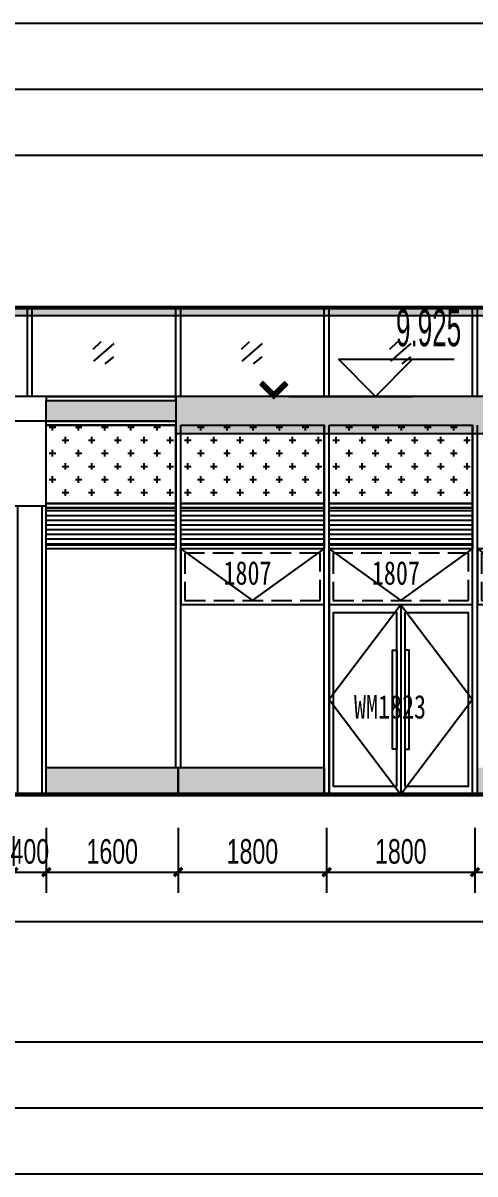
# Model space of a CAD drawing. Extents: x -483182 to 812890, y -390528 to -214858.
# Drawn here: x -274471 to -268988, y -338442 to -324492 of the extents above; entities that cross this region are included whole.
import ezdxf

# ---------------------------------------------------------------- set-up
doc = ezdxf.new("R2010")
doc.units = 0
doc.header["$LTSCALE"] = 1000
doc.header["$MEASUREMENT"] = 0
doc.linetypes.add('DASH', pattern=[0.35, 0.25, -0.1])
doc.linetypes.add('DOT2', pattern=[0.125, 0, -0.125])
for name, color, linetype in [('01-标注_尺寸', 124, 'Continuous'), ('01-标注_标高', 200, 'Continuous'), ('01-标注_符号', 200, 'Continuous'), ('02-TEXT_标注', 130, 'Continuous'), ('05-填充_156', 156, 'Continuous'), ('05-填充_168', 168, 'Continuous'), ('05-填充_18', 18, 'Continuous'), ('A-0-图名图例', 2, 'Continuous'), ('A-C_窗', 140, 'Continuous'), ('A-C_门', 150, 'Continuous'), ('A-E_栏杆', 232, 'Continuous'), ('D-铝板', 181, 'Continuous'), ('E-立面轮廓', 241, 'Continuous')]:
    doc.layers.add(name, color=color, linetype=linetype)
doc.layers.add('04-不打印_辅助线', color=165, linetype='Continuous', plot=False)
doc.styles.add('_TCH_AXIS', font='STXIHEI_0.TTF', dxfattribs={"width": 0.75})
doc.styles.add('_TCH_DIM', font='ros.shx', dxfattribs={"width": 0.75, "bigfont": 'jd.shx'})
doc.styles.add('_TCH_DIM_T3', font='ros.shx', dxfattribs={"width": 0.705882, "bigfont": 'jd.shx'})
doc.styles.get("Standard").update_dxf_attribs({"font": 'STXIHEI_0.TTF', "width": 0.75})
doc.dimstyles.new('_TCH_ARCH&&100', dxfattribs={"dimtxt": 297.5, "dimasz": 100, "dimexe": 250, "dimexo": 300, "dimgap": 100, "dimtad": 1, "dimdec": 0, "dimzin": 0, "dimdsep": 46, "dimtxsty": '_TCH_DIM_T3', "dimblk": 'ARCHTICK', "dimcen": 0.09, "dimclrt": 7, "dimazin": 2, "dimtfac": 1, "dimtdec": 0, "dimtix": 1, "dimtmove": 2, "dimatfit": 3, "dimfxl": 0, "dimtolj": 1, "dimtzin": 0, "dimarcsym": 0})

# ---------------------------------------------------------------- blocks, each defined once
blk = doc.blocks.new('jmhrsdhj')
for p, q in [((-200, 3500), (-200, 0)), ((-150, 3500), (-150, 0)), ((150, 0), (150, 3500)), ((200, 0), (200, 3500))]:
    blk.add_line(p, q)
blk.add_lwpolyline([(-200, 3500), (200, 3500), (200, 4525), (-200, 4525)], close=True)
blk = doc.blocks.new('A$C2E0A5E3B')
blk.add_lwpolyline([(-5, 0), (1735, 0), (1735, 675), (-5, 675)], close=True)
for points in [[(-5, 675), (865, 50)], [(865, 50), (1735, 675)]]:
    blk.add_lwpolyline(points)
at = {"linetype": 'DASH'}
blk.add_lwpolyline([(45, 50), (1685, 50), (1685, 625), (45, 625)], close=True, dxfattribs=at)
at = {"layer": '04-不打印_辅助线', "width": 0.75}
blk.add_text('1807', height=285.4, dxfattribs=at).set_placement((514, 242))
blk = doc.blocks.new('*U156')
at = {"layer": 'A-C_窗'}
blk.add_blockref('A$C2E0A5E3B', (-865, -337.5), dxfattribs=at)
blk = doc.blocks.new('*U157')
at = {"layer": 'A-C_窗', "color": 0, "linetype": 'ByBlock', "lineweight": -2, "transparency": 16777216}
for p in [(0, 0), (1800, 0), (3600, 0)]:
    blk.add_blockref('*U156', p, dxfattribs=at)
blk = doc.blocks.new('A$C5BC7050D')
for points in [[(-1735, 0), (5, 0), (5, 2300), (-1735, 2300)], [(-915, 100), (-915, 2200), (-1685, 2200), (-1685, 100)], [(-815, 100), (-45, 100), (-45, 2200), (-815, 2200)], [(-915, 550), (-965, 550), (-965, 1750), (-915, 1750)], [(-815, 550), (-765, 550), (-765, 1750), (-815, 1750)]]:
    blk.add_lwpolyline(points, close=True)
for points in [[(-865, 2300), (-1735, 1150), (-865, 0)], [(-865, 2300), (-865, 0)], [(-865, 2300), (5, 1150), (-865, 0)]]:
    blk.add_lwpolyline(points)
at = {"layer": '04-不打印_辅助线', "style": '_TCH_AXIS', "width": 0.75}
blk.add_text('WM1823', height=285.4, dxfattribs=at).set_placement((-1433, 920))
blk = doc.blocks.new('*U143')
at = {"layer": '05-填充_168'}
h = blk.add_hatch(color=256, dxfattribs=at)
h.dxf.hatch_style = 1
h.paths.add_polyline_path([(0, 300), (1570, 300), (1570, 50), (0, 50)])
for points in [[(0, 350), (1570, 350)], [(0, 300), (1570, 300)], [(0, 50), (1570, 50)], [(0, 0), (1570, 0)]]:
    blk.add_lwpolyline(points)
for points in [[(0, 300), (1570, 300), (1570, 350), (0, 350)], [(0, 300), (1570, 300), (1570, 50), (0, 50)], [(1570, 0), (0, 0), (0, 50), (1570, 50)]]:
    blk.add_lwpolyline(points, close=True)
blk = doc.blocks.new('A$C58EF75E29')
at = {"layer": '05-填充_18'}
h = blk.add_hatch(color=256, dxfattribs=at)
h.dxf.hatch_style = 1
h.paths.add_polyline_path([(0, -100), (5460, -100), (5460, 350), (0, 350)])
blk.add_lwpolyline([(0, -100), (5460, -100), (5460, 350), (0, 350)], close=True)
blk = doc.blocks.new('jtrsytrs')
at = {"layer": 'A-E_栏杆'}
for points in [[(861, -416), (763, -507)], [(1020, -435), (773, -648)], [(1016, -596), (911, -679)]]:
    blk.add_lwpolyline(points, dxfattribs=at)
blk = doc.blocks.new('*U165')
at = {"layer": 'A-C_窗'}
blk.add_blockref('jtrsytrs', (-907, 533), dxfattribs=at)
blk = doc.blocks.new('*U164')
at = {"layer": 'A-E_栏杆'}
for p, q in [((-30, -537.5), (-30, 537.5)), ((30, -537.5), (30, 537.5))]:
    blk.add_line(p, q, dxfattribs=at)
blk = doc.blocks.new('ccc')
at = {"layer": 'A-C_窗'}
for points in [[(18000, 325), (19600, 325), (19600, 0), (18000, 0)], [(19600, 325), (21370, 325), (21370, 0), (19600, 0)]]:
    blk.add_lwpolyline(points, close=True, dxfattribs=at)
blk = doc.blocks.new('kiufyujytd')
at = {"layer": '05-填充_156'}
h = blk.add_hatch(dxfattribs=at)
h.set_pattern_fill('CROSS', color=136, scale=100)
h.set_pattern_definition([(0, (-22217, 315929.43), (158.75, 158.75), [79.375, -238.125]), (90, (-22177.32, 315889.74), (-158.75, 158.75), [79.375, -238.125])])
h.paths.add_polyline_path([(9200, 4175), (10770, 4175), (10770, 3225), (9200, 3225)])
h = blk.add_hatch(dxfattribs=at)
h.set_pattern_fill('CROSS', color=136, scale=100)
h.set_pattern_definition([(0, (-20417, 315929.43), (158.75, 158.75), [79.375, -238.125]), (90, (-20377.32, 315889.74), (-158.75, 158.75), [79.375, -238.125])])
h.paths.add_polyline_path([(10830, 4175), (12570, 4175), (12570, 3225), (10830, 3225)])
h = blk.add_hatch(dxfattribs=at)
h.set_pattern_fill('CROSS', color=136, scale=100)
h.set_pattern_definition([(0, (-18617, 315929.43), (158.75, 158.75), [79.375, -238.125]), (90, (-18577.32, 315889.74), (-158.75, 158.75), [79.375, -238.125])])
h.paths.add_polyline_path([(12630, 4175), (14370, 4175), (14370, 3225), (12630, 3225)])
h = blk.add_hatch(dxfattribs=at)
h.set_pattern_fill('LINE', color=256, scale=60)
h.set_pattern_definition([(0, (10286, 2725), (0, 57.15), [])])
h.paths.add_polyline_path([(9200, 3175), (10770, 3175), (10770, 2725), (9200, 2725)])
h = blk.add_hatch(dxfattribs=at)
h.set_pattern_fill('LINE', color=256, scale=60)
h.set_pattern_definition([(0, (12086, 2725), (0, 57.15), [])])
h.paths.add_polyline_path([(10830, 3175), (12570, 3175), (12570, 2725), (10830, 2725)])
h = blk.add_hatch(dxfattribs=at)
h.set_pattern_fill('LINE', color=256, scale=60)
h.set_pattern_definition([(0, (13886, 2725), (0, 57.15), [])])
h.paths.add_polyline_path([(12630, 3175), (14370, 3175), (14370, 2725), (12630, 2725)])
at = {"layer": '05-填充_168'}
h = blk.add_hatch(color=256, dxfattribs=at)
h.dxf.hatch_style = 1
h.paths.add_polyline_path([(57630, -300), (60008, -300), (60008, 25), (57630, 25)])
h.paths.add_polyline_path([(54200, 25), (55770, 25), (55770, -300), (54200, -300)])
h.paths.add_polyline_path([(45200, -300), (53800, -300), (53800, 25), (45200, 25)])
h.paths.add_polyline_path([(43230, -300), (44800, -300), (44800, 25), (43230, 25)])
h.paths.add_polyline_path([(36200, 25), (37770, 25), (37770, -300), (36200, -300)])
h.paths.add_polyline_path([(27200, -300), (35800, -300), (35800, 25), (27200, 25)])
h.paths.add_polyline_path([(23430, -300), (26800, -300), (26800, 25), (23430, 25)])
h.paths.add_polyline_path([(18200, -300), (21570, -300), (21570, 25), (18200, 25)])
h.paths.add_polyline_path([(14430, -300), (17800, -300), (17800, 25), (14430, 25)])
h.paths.add_polyline_path([(9200, -300), (12570, -300), (12570, 25), (9200, 25)])
h.paths.add_polyline_path([(200, -300), (8800, -300), (8800, 25), (200, 25)])
h.paths.add_polyline_path([(-3570, -300), (-200, -300), (-200, 25), (-3570, 25)])
h.paths.add_polyline_path([(-5430, -300), (-8800, -300), (-8800, 25), (-5430, 25)])
for points in [[(9200, 4175), (10770, 4175), (10770, 3225), (9200, 3225)], [(10830, 4175), (12570, 4175), (12570, 3225), (10830, 3225)], [(12630, 4175), (14370, 4175), (14370, 3225), (12630, 3225)], [(10770, 3175), (9200, 3175), (9200, 3225), (10770, 3225)], [(12570, 3175), (10830, 3175), (10830, 3225), (12570, 3225)], [(14370, 3175), (12630, 3175), (12630, 3225), (14370, 3225)], [(9200, 3175), (10770, 3175), (10770, 2725), (9200, 2725)], [(10830, 3175), (12570, 3175), (12570, 2725), (10830, 2725)], [(12630, 3175), (14370, 3175), (14370, 2725), (12630, 2725)], [(10770, 2675), (9200, 2675), (9200, 2725), (10770, 2725)], [(12570, 2675), (10830, 2675), (10830, 2725), (12570, 2725)], [(14370, 2675), (12630, 2675), (12630, 2725), (14370, 2725)]]:
    blk.add_lwpolyline(points, close=True)
for points in [[(9200, 3225), (10770, 3225)], [(10830, 3225), (12570, 3225)], [(12630, 3225), (14370, 3225)], [(9200, 3175), (10770, 3175)], [(10830, 3175), (12570, 3175)], [(12630, 3175), (14370, 3175)]]:
    blk.add_lwpolyline(points)
at = {"layer": 'A-C_窗'}
for p, q in [((10770, 25), (10770, 4175)), ((10830, 25), (10830, 4175)), ((12570, -300), (12570, 4175)), ((12630, -300), (12630, 4175)), ((14370, -300), (14370, 4175)), ((14430, -300), (14430, 4175))]:
    blk.add_line(p, q, dxfattribs=at)
for points in [[(-1120, 5600), (-8800, 5600), (-8800, -300), (44970, -300)], [(44970, 5600), (1120, 5600)]]:
    blk.add_lwpolyline(points, dxfattribs=at)
blk.add_blockref('ccc', (-8800, -300))
for name, p in [('*U143', (9200, 4175)), ('*U157', (11700, 2338))]:
    blk.add_blockref(name, p, dxfattribs=at)
at = {"layer": 'A-C_门'}
blk.add_blockref('A$C5BC7050D', (14365, -300), dxfattribs=at)
at = {"layer": 'A-E_栏杆', "color": 0, "linetype": 'ByBlock', "lineweight": -2, "transparency": 16777216}
for name, p in [('*U164', (9000, 5062)), ('*U164', (10800, 5062)), ('*U164', (12600, 5062)), ('*U164', (14400, 5062)), ('*U165', (9907, 5067)), ('*U165', (11707, 5067)), ('*U165', (13507, 5067))]:
    blk.add_blockref(name, p, dxfattribs=at)
at = {"layer": 'D-铝板'}
for name, p in [('A$C58EF75E29', (10770, 4175)), ('jmhrsdhj', (9000, -300))]:
    blk.add_blockref(name, p, dxfattribs=at)
blk = doc.blocks.new('*X6')
at = {"color": 0}
for p, q in [((-1012.3116, 1692.7221), (-1012.3116, 1692.7226)), ((-1012.3115, 1692.7227), (-1012.2838, 1692.7227)), ((-1012.3111, 1692.7217), (-1012.2828, 1692.7217)), ((-1012.3106, 1692.7211), (-1012.3106, 1692.7236)), ((-1012.3105, 1692.7237), (-1012.2848, 1692.7237)), ((-1012.3101, 1692.7207), (-1012.2818, 1692.7207)), ((-1012.3096, 1692.7201), (-1012.3096, 1692.7246)), ((-1012.3095, 1692.7247), (-1012.2858, 1692.7247)), ((-1012.3091, 1692.7197), (-1012.2808, 1692.7197)), ((-1012.3086, 1692.7191), (-1012.3086, 1692.7256)), ((-1012.3085, 1692.7257), (-1012.2868, 1692.7257)), ((-1012.3081, 1692.7187), (-1012.2798, 1692.7187)), ((-1012.3076, 1692.7181), (-1012.3076, 1692.7266)), ((-1012.3075, 1692.7267), (-1012.2878, 1692.7267)), ((-1012.3071, 1692.7177), (-1012.2788, 1692.7177)), ((-1012.3066, 1692.7171), (-1012.3066, 1692.7276)), ((-1012.3065, 1692.7277), (-1012.2888, 1692.7277)), ((-1012.3061, 1692.7167), (-1012.2778, 1692.7167)), ((-1012.3056, 1692.7161), (-1012.3056, 1692.7286)), ((-1012.3055, 1692.7287), (-1012.2898, 1692.7287)), ((-1012.3051, 1692.7157), (-1012.2768, 1692.7157)), ((-1012.3046, 1692.7151), (-1012.3046, 1692.7296)), ((-1012.3045, 1692.7297), (-1012.2908, 1692.7297)), ((-1012.3041, 1692.7147), (-1012.2758, 1692.7147)), ((-1012.3036, 1692.7141), (-1012.3036, 1692.7306)), ((-1012.3035, 1692.7307), (-1012.2918, 1692.7307)), ((-1012.3031, 1692.7137), (-1012.2748, 1692.7137)), ((-1012.3026, 1692.7131), (-1012.3026, 1692.7316)), ((-1012.3025, 1692.7317), (-1012.2928, 1692.7317)), ((-1012.3021, 1692.7127), (-1012.2738, 1692.7127)), ((-1012.3016, 1692.7121), (-1012.3016, 1692.7326)), ((-1012.3015, 1692.7327), (-1012.2938, 1692.7327)), ((-1012.3011, 1692.7117), (-1012.2728, 1692.7117)), ((-1012.3006, 1692.7111), (-1012.3006, 1692.7336)), ((-1012.3005, 1692.7337), (-1012.2948, 1692.7337)), ((-1012.3001, 1692.7107), (-1012.2718, 1692.7107)), ((-1012.2996, 1692.7101), (-1012.2996, 1692.7346)), ((-1012.2995, 1692.7347), (-1012.2958, 1692.7347)), ((-1012.2991, 1692.7097), (-1012.2708, 1692.7097)), ((-1012.2986, 1692.7091), (-1012.2986, 1692.7356)), ((-1012.2985, 1692.7357), (-1012.2968, 1692.7357)), ((-1012.2981, 1692.7087), (-1012.2698, 1692.7087)), ((-1012.2976, 1692.7081), (-1012.2976, 1692.7364)), ((-1012.2971, 1692.7077), (-1012.2688, 1692.7077)), ((-1012.2966, 1692.7071), (-1012.2966, 1692.7354)), ((-1012.2961, 1692.7067), (-1012.2678, 1692.7067)), ((-1012.2956, 1692.7061), (-1012.2956, 1692.7344)), ((-1012.2951, 1692.7057), (-1012.2668, 1692.7057)), ((-1012.2946, 1692.7051), (-1012.2946, 1692.7334)), ((-1012.2941, 1692.7047), (-1012.2658, 1692.7047)), ((-1012.2936, 1692.7041), (-1012.2936, 1692.7324)), ((-1012.2931, 1692.7037), (-1012.2648, 1692.7037)), ((-1012.2926, 1692.7031), (-1012.2926, 1692.7314)), ((-1012.2921, 1692.7027), (-1012.2638, 1692.7027)), ((-1012.2916, 1692.7021), (-1012.2916, 1692.7304)), ((-1012.2911, 1692.7017), (-1012.2628, 1692.7017)), ((-1012.2906, 1692.7011), (-1012.2906, 1692.7294)), ((-1012.2896, 1692.7001), (-1012.2896, 1692.7284)), ((-1012.2886, 1692.6991), (-1012.2886, 1692.7274)), ((-1012.2876, 1692.6981), (-1012.2876, 1692.7264)), ((-1012.2866, 1692.6971), (-1012.2866, 1692.7254)), ((-1012.2856, 1692.6961), (-1012.2856, 1692.7244)), ((-1012.2846, 1692.6951), (-1012.2846, 1692.7234)), ((-1012.2836, 1692.6941), (-1012.2836, 1692.7224)), ((-1012.2826, 1692.6931), (-1012.2826, 1692.7214)), ((-1012.2816, 1692.6921), (-1012.2816, 1692.7204)), ((-1012.2806, 1692.6911), (-1012.2806, 1692.7194)), ((-1012.2796, 1692.6901), (-1012.2796, 1692.7184)), ((-1012.2786, 1692.6891), (-1012.2786, 1692.7174)), ((-1012.2776, 1692.6881), (-1012.2776, 1692.7164)), ((-1012.2766, 1692.6871), (-1012.2766, 1692.7154)), ((-1012.2756, 1692.6861), (-1012.2756, 1692.7144)), ((-1012.2746, 1692.6851), (-1012.2746, 1692.7134)), ((-1012.2736, 1692.6841), (-1012.2736, 1692.7124)), ((-1012.2726, 1692.6831), (-1012.2726, 1692.7114)), ((-1012.2716, 1692.6821), (-1012.2716, 1692.7104)), ((-1012.2706, 1692.6811), (-1012.2706, 1692.7094)), ((-1012.2696, 1692.6801), (-1012.2696, 1692.7084)), ((-1012.2686, 1692.6791), (-1012.2686, 1692.7074)), ((-1012.2676, 1692.6781), (-1012.2676, 1692.7064)), ((-1012.2666, 1692.6771), (-1012.2666, 1692.7054)), ((-1012.2656, 1692.6761), (-1012.2656, 1692.7044)), ((-1012.2646, 1692.6751), (-1012.2646, 1692.7034)), ((-1012.2636, 1692.6741), (-1012.2636, 1692.7024)), ((-1012.2626, 1692.6731), (-1012.2626, 1692.7014)), ((-1012.2901, 1692.7007), (-1012.2618, 1692.7007)), ((-1012.2891, 1692.6997), (-1012.2608, 1692.6997)), ((-1012.2881, 1692.6987), (-1012.2598, 1692.6987)), ((-1012.2871, 1692.6977), (-1012.2588, 1692.6977)), ((-1012.2861, 1692.6967), (-1012.2578, 1692.6967)), ((-1012.2851, 1692.6957), (-1012.2568, 1692.6957)), ((-1012.2841, 1692.6947), (-1012.2558, 1692.6947)), ((-1012.2836, 1692.6457), (-1012.2553, 1692.6457)), ((-1012.2836, 1692.6174), (-1012.2836, 1692.6457)), ((-1012.2831, 1692.6937), (-1012.2548, 1692.6937)), ((-1012.2826, 1692.6467), (-1012.2543, 1692.6467)), ((-1012.2826, 1692.6184), (-1012.2826, 1692.6467)), ((-1012.2821, 1692.6927), (-1012.2538, 1692.6927)), ((-1012.2816, 1692.6477), (-1012.2533, 1692.6477)), ((-1012.2816, 1692.6194), (-1012.2816, 1692.6477)), ((-1012.2811, 1692.6917), (-1012.2528, 1692.6917)), ((-1012.2806, 1692.6487), (-1012.2523, 1692.6487)), ((-1012.2806, 1692.6204), (-1012.2806, 1692.6487)), ((-1012.2801, 1692.6907), (-1012.2518, 1692.6907)), ((-1012.2796, 1692.6497), (-1012.2513, 1692.6497)), ((-1012.2796, 1692.6214), (-1012.2796, 1692.6497)), ((-1012.2791, 1692.6897), (-1012.2508, 1692.6897)), ((-1012.2786, 1692.6507), (-1012.2503, 1692.6507)), ((-1012.2786, 1692.6224), (-1012.2786, 1692.6507)), ((-1012.2781, 1692.6887), (-1012.2498, 1692.6887)), ((-1012.2776, 1692.6517), (-1012.2493, 1692.6517)), ((-1012.2776, 1692.6234), (-1012.2776, 1692.6517)), ((-1012.2771, 1692.6877), (-1012.2488, 1692.6877)), ((-1012.2766, 1692.6527), (-1012.2483, 1692.6527)), ((-1012.2766, 1692.6244), (-1012.2766, 1692.6527)), ((-1012.2761, 1692.6867), (-1012.2478, 1692.6867)), ((-1012.2756, 1692.6537), (-1012.2473, 1692.6537)), ((-1012.2756, 1692.6254), (-1012.2756, 1692.6537)), ((-1012.2751, 1692.6857), (-1012.2468, 1692.6857)), ((-1012.2746, 1692.6547), (-1012.2463, 1692.6547)), ((-1012.2746, 1692.6264), (-1012.2746, 1692.6547)), ((-1012.2741, 1692.6847), (-1012.2458, 1692.6847)), ((-1012.2736, 1692.6557), (-1012.2453, 1692.6557)), ((-1012.2736, 1692.6274), (-1012.2736, 1692.6557)), ((-1012.2731, 1692.6837), (-1012.2448, 1692.6837)), ((-1012.2726, 1692.6567), (-1012.2443, 1692.6567)), ((-1012.2726, 1692.6284), (-1012.2726, 1692.6567)), ((-1012.2721, 1692.6827), (-1012.2438, 1692.6827)), ((-1012.2716, 1692.6577), (-1012.2433, 1692.6577)), ((-1012.2716, 1692.6294), (-1012.2716, 1692.6577)), ((-1012.2711, 1692.6817), (-1012.2428, 1692.6817)), ((-1012.2706, 1692.6587), (-1012.2423, 1692.6587)), ((-1012.2706, 1692.6304), (-1012.2706, 1692.6587)), ((-1012.2701, 1692.6807), (-1012.2418, 1692.6807)), ((-1012.2696, 1692.6597), (-1012.2413, 1692.6597)), ((-1012.2696, 1692.6314), (-1012.2696, 1692.6597)), ((-1012.2691, 1692.6797), (-1012.2408, 1692.6797)), ((-1012.2686, 1692.6607), (-1012.2403, 1692.6607)), ((-1012.2686, 1692.6324), (-1012.2686, 1692.6607)), ((-1012.2681, 1692.6787), (-1012.2398, 1692.6787)), ((-1012.2676, 1692.6617), (-1012.2393, 1692.6617)), ((-1012.2676, 1692.6334), (-1012.2676, 1692.6617)), ((-1012.2671, 1692.6777), (-1012.2388, 1692.6777)), ((-1012.2666, 1692.6627), (-1012.2383, 1692.6627)), ((-1012.2666, 1692.6344), (-1012.2666, 1692.6627)), ((-1012.2661, 1692.6767), (-1012.2378, 1692.6767)), ((-1012.2656, 1692.6637), (-1012.2373, 1692.6637)), ((-1012.2656, 1692.6354), (-1012.2656, 1692.6637)), ((-1012.2651, 1692.6757), (-1012.2368, 1692.6757)), ((-1012.2646, 1692.6647), (-1012.2363, 1692.6647)), ((-1012.2646, 1692.6364), (-1012.2646, 1692.6647)), ((-1012.2641, 1692.6747), (-1012.2358, 1692.6747)), ((-1012.2636, 1692.6657), (-1012.2353, 1692.6657)), ((-1012.2636, 1692.6374), (-1012.2636, 1692.6657)), ((-1012.2631, 1692.6737), (-1012.2348, 1692.6737)), ((-1012.2626, 1692.6667), (-1012.2343, 1692.6667)), ((-1012.2626, 1692.6384), (-1012.2626, 1692.6667)), ((-1012.2621, 1692.6727), (-1012.2338, 1692.6727)), ((-1012.2616, 1692.6721), (-1012.2616, 1692.7004)), ((-1012.2616, 1692.6677), (-1012.2333, 1692.6677)), ((-1012.2616, 1692.6394), (-1012.2616, 1692.6677)), ((-1012.2611, 1692.6717), (-1012.2328, 1692.6717)), ((-1012.2606, 1692.6711), (-1012.2606, 1692.6994)), ((-1012.2606, 1692.6687), (-1012.2323, 1692.6687)), ((-1012.2606, 1692.6404), (-1012.2606, 1692.6687)), ((-1012.2601, 1692.6707), (-1012.2318, 1692.6707)), ((-1012.2596, 1692.6701), (-1012.2596, 1692.6984)), ((-1012.2596, 1692.6697), (-1012.2313, 1692.6697)), ((-1012.2596, 1692.6414), (-1012.2596, 1692.6697)), ((-1012.2586, 1692.6424), (-1012.2586, 1692.6974)), ((-1012.2576, 1692.6434), (-1012.2576, 1692.6964)), ((-1012.2566, 1692.6444), (-1012.2566, 1692.6954)), ((-1012.2556, 1692.6454), (-1012.2556, 1692.6944)), ((-1012.2546, 1692.6464), (-1012.2546, 1692.6934)), ((-1012.2536, 1692.6474), (-1012.2536, 1692.6924)), ((-1012.2526, 1692.6484), (-1012.2526, 1692.6914)), ((-1012.2516, 1692.6494), (-1012.2516, 1692.6904)), ((-1012.2506, 1692.6504), (-1012.2506, 1692.6894)), ((-1012.2496, 1692.6514), (-1012.2496, 1692.6884)), ((-1012.2486, 1692.6524), (-1012.2486, 1692.6874)), ((-1012.2476, 1692.6534), (-1012.2476, 1692.6864)), ((-1012.2466, 1692.6544), (-1012.2466, 1692.6854)), ((-1012.2456, 1692.6554), (-1012.2456, 1692.6844)), ((-1012.2446, 1692.6564), (-1012.2446, 1692.6834)), ((-1012.2436, 1692.6574), (-1012.2436, 1692.6824)), ((-1012.2426, 1692.6584), (-1012.2426, 1692.6814)), ((-1012.2416, 1692.6594), (-1012.2416, 1692.6804)), ((-1012.2406, 1692.6604), (-1012.2406, 1692.6794)), ((-1012.2396, 1692.6614), (-1012.2396, 1692.6784)), ((-1012.2386, 1692.6624), (-1012.2386, 1692.6774)), ((-1012.2376, 1692.6634), (-1012.2376, 1692.6764)), ((-1012.2366, 1692.6644), (-1012.2366, 1692.6754)), ((-1012.2356, 1692.6654), (-1012.2356, 1692.6744)), ((-1012.2346, 1692.6664), (-1012.2346, 1692.6734)), ((-1012.2336, 1692.6674), (-1012.2336, 1692.6724)), ((-1012.2326, 1692.6684), (-1012.2326, 1692.6714)), ((-1012.2316, 1692.6694), (-1012.2316, 1692.6704)), ((-1012.3116, 1692.6177), (-1012.2833, 1692.6177)), ((-1012.3116, 1692.6172), (-1012.3116, 1692.6177)), ((-1012.3111, 1692.6167), (-1012.2843, 1692.6167)), ((-1012.3106, 1692.6187), (-1012.2823, 1692.6187)), ((-1012.3106, 1692.6162), (-1012.3106, 1692.6187)), ((-1012.3101, 1692.6157), (-1012.2853, 1692.6157)), ((-1012.3096, 1692.6197), (-1012.2813, 1692.6197)), ((-1012.3096, 1692.6152), (-1012.3096, 1692.6197)), ((-1012.3091, 1692.6147), (-1012.2863, 1692.6147)), ((-1012.3086, 1692.6207), (-1012.2803, 1692.6207)), ((-1012.3086, 1692.6142), (-1012.3086, 1692.6207)), ((-1012.3081, 1692.6137), (-1012.2873, 1692.6137)), ((-1012.3076, 1692.6217), (-1012.2793, 1692.6217)), ((-1012.3076, 1692.6132), (-1012.3076, 1692.6217)), ((-1012.3071, 1692.6127), (-1012.2883, 1692.6127)), ((-1012.3066, 1692.6227), (-1012.2783, 1692.6227)), ((-1012.3066, 1692.6122), (-1012.3066, 1692.6227)), ((-1012.3061, 1692.6117), (-1012.2893, 1692.6117)), ((-1012.3056, 1692.6237), (-1012.2773, 1692.6237)), ((-1012.3056, 1692.6112), (-1012.3056, 1692.6237)), ((-1012.3051, 1692.6107), (-1012.2903, 1692.6107)), ((-1012.3046, 1692.6247), (-1012.2763, 1692.6247)), ((-1012.3046, 1692.6102), (-1012.3046, 1692.6247)), ((-1012.3041, 1692.6097), (-1012.2913, 1692.6097)), ((-1012.3036, 1692.6257), (-1012.2753, 1692.6257)), ((-1012.3036, 1692.6092), (-1012.3036, 1692.6257)), ((-1012.3031, 1692.6087), (-1012.2923, 1692.6087)), ((-1012.3026, 1692.6267), (-1012.2743, 1692.6267)), ((-1012.3026, 1692.6082), (-1012.3026, 1692.6267)), ((-1012.3021, 1692.6077), (-1012.2933, 1692.6077)), ((-1012.3016, 1692.6277), (-1012.2733, 1692.6277)), ((-1012.3016, 1692.6072), (-1012.3016, 1692.6277)), ((-1012.3011, 1692.6067), (-1012.2943, 1692.6067)), ((-1012.3006, 1692.6287), (-1012.2723, 1692.6287)), ((-1012.3006, 1692.6062), (-1012.3006, 1692.6287)), ((-1012.3001, 1692.6057), (-1012.2953, 1692.6057)), ((-1012.2996, 1692.6297), (-1012.2713, 1692.6297)), ((-1012.2996, 1692.6052), (-1012.2996, 1692.6297)), ((-1012.2991, 1692.6047), (-1012.2963, 1692.6047)), ((-1012.2986, 1692.6307), (-1012.2703, 1692.6307)), ((-1012.2986, 1692.6042), (-1012.2986, 1692.6307)), ((-1012.2981, 1692.6037), (-1012.2973, 1692.6037)), ((-1012.2976, 1692.6317), (-1012.2693, 1692.6317)), ((-1012.2976, 1692.6034), (-1012.2976, 1692.6317)), ((-1012.2966, 1692.6327), (-1012.2683, 1692.6327)), ((-1012.2966, 1692.6044), (-1012.2966, 1692.6327)), ((-1012.2956, 1692.6337), (-1012.2673, 1692.6337)), ((-1012.2956, 1692.6054), (-1012.2956, 1692.6337)), ((-1012.2946, 1692.6347), (-1012.2663, 1692.6347)), ((-1012.2946, 1692.6064), (-1012.2946, 1692.6347)), ((-1012.2936, 1692.6357), (-1012.2653, 1692.6357)), ((-1012.2936, 1692.6074), (-1012.2936, 1692.6357)), ((-1012.2926, 1692.6367), (-1012.2643, 1692.6367)), ((-1012.2926, 1692.6084), (-1012.2926, 1692.6367)), ((-1012.2916, 1692.6377), (-1012.2633, 1692.6377)), ((-1012.2916, 1692.6094), (-1012.2916, 1692.6377)), ((-1012.2906, 1692.6387), (-1012.2623, 1692.6387)), ((-1012.2906, 1692.6104), (-1012.2906, 1692.6387)), ((-1012.2896, 1692.6397), (-1012.2613, 1692.6397)), ((-1012.2896, 1692.6114), (-1012.2896, 1692.6397)), ((-1012.2886, 1692.6407), (-1012.2603, 1692.6407)), ((-1012.2886, 1692.6124), (-1012.2886, 1692.6407)), ((-1012.2876, 1692.6417), (-1012.2593, 1692.6417)), ((-1012.2876, 1692.6134), (-1012.2876, 1692.6417)), ((-1012.2866, 1692.6427), (-1012.2583, 1692.6427)), ((-1012.2866, 1692.6144), (-1012.2866, 1692.6427)), ((-1012.2856, 1692.6437), (-1012.2573, 1692.6437)), ((-1012.2856, 1692.6154), (-1012.2856, 1692.6437)), ((-1012.2846, 1692.6447), (-1012.2563, 1692.6447)), ((-1012.2846, 1692.6164), (-1012.2846, 1692.6447))]:
    blk.add_line(p, q, dxfattribs=at)
blk = doc.blocks.new('A-ARROW')
blk.add_lwpolyline([(0.0808, 0.0525), (0.0666, 0.0666), (0, 0), (0.0666, -0.0666), (0.0808, -0.0525), (0.0283, 0)], close=True)
at = {"rotation": 180}
blk.add_blockref('*X6', (-1012.2311, 1692.6699), dxfattribs=at)
blk = doc.blocks.new('AR')
at = {"xscale": -21.59999999986031, "yscale": 21.59999999999127, "zscale": 21.6, "rotation": 359.9999997162888}
blk.add_blockref('A-ARROW', (0, 0), dxfattribs=at)
blk = doc.blocks.new('_ArchTick')
at = {"color": 0, "linetype": 'ByBlock', "const_width": 0.4}
blk.add_lwpolyline([(-0.5, -0.5), (0.5, 0.5)], dxfattribs=at)
blk = doc.blocks.new('*D1434')
at = {"layer": '01-标注_尺寸', "color": 0, "lineweight": -2, "transparency": 16777216}
for p, q in [((-274588, -334246), (-274588, -335033)), ((-274188, -334246), (-274188, -335033)), ((-274588, -334783), (-274688, -334783)), ((-274588, -334783), (-274188, -334783)), ((-274188, -334783), (-274088, -334783))]:
    blk.add_line(p, q, dxfattribs=at)
at = {"layer": 'Defpoints', "color": 0, "transparency": 16777216}
for p in [(-274588, -333946), (-274188, -333946), (-274188, -334783)]:
    blk.add_point(p, dxfattribs=at)
at = {"layer": '01-标注_尺寸', "color": 0, "lineweight": -2, "transparency": 16777216, "xscale": 100, "yscale": 100, "zscale": 100}
blk.add_blockref('_ArchTick', (-274588, -334783), dxfattribs=at)
at = {"layer": '01-标注_尺寸', "color": 0, "lineweight": -2, "transparency": 16777216, "xscale": 100, "yscale": 100, "zscale": 100, "rotation": 180}
blk.add_blockref('_ArchTick', (-274188, -334783), dxfattribs=at)
at = {"layer": '01-标注_尺寸', "color": 7, "transparency": 16777216, "insert": (-274388, -334534), "char_height": 297.5, "attachment_point": 5, "style": '_TCH_DIM_T3'}
blk.add_mtext('\\A1;400', dxfattribs=at)
blk = doc.blocks.new('*D1435')
at = {"layer": '01-标注_尺寸', "color": 0, "lineweight": -2, "transparency": 16777216}
for p, q in [((-274188, -334246), (-274188, -335033)), ((-272588, -334246), (-272588, -335033)), ((-274188, -334783), (-272588, -334783))]:
    blk.add_line(p, q, dxfattribs=at)
at = {"layer": 'Defpoints', "color": 0, "transparency": 16777216}
for p in [(-274188, -333946), (-272588, -333946), (-272588, -334783)]:
    blk.add_point(p, dxfattribs=at)
at = {"layer": '01-标注_尺寸', "color": 0, "lineweight": -2, "transparency": 16777216, "xscale": 100, "yscale": 100, "zscale": 100, "rotation": 180}
blk.add_blockref('_ArchTick', (-274188, -334783), dxfattribs=at)
at = {"layer": '01-标注_尺寸', "color": 0, "lineweight": -2, "transparency": 16777216, "xscale": 100, "yscale": 100, "zscale": 100}
blk.add_blockref('_ArchTick', (-272588, -334783), dxfattribs=at)
at = {"layer": '01-标注_尺寸', "color": 7, "transparency": 16777216, "insert": (-273388, -334534), "char_height": 297.5, "attachment_point": 5, "style": '_TCH_DIM_T3'}
blk.add_mtext('\\A1;1600', dxfattribs=at)
blk = doc.blocks.new('*D1436')
at = {"layer": '01-标注_尺寸', "color": 0, "lineweight": -2, "transparency": 16777216}
for p, q in [((-272588, -334246), (-272588, -335033)), ((-270788, -334246), (-270788, -335033)), ((-272588, -334783), (-270788, -334783))]:
    blk.add_line(p, q, dxfattribs=at)
at = {"layer": 'Defpoints', "color": 0, "transparency": 16777216}
for p in [(-272588, -333946), (-270788, -333946), (-270788, -334783)]:
    blk.add_point(p, dxfattribs=at)
at = {"layer": '01-标注_尺寸', "color": 0, "lineweight": -2, "transparency": 16777216, "xscale": 100, "yscale": 100, "zscale": 100, "rotation": 180}
blk.add_blockref('_ArchTick', (-272588, -334783), dxfattribs=at)
at = {"layer": '01-标注_尺寸', "color": 0, "lineweight": -2, "transparency": 16777216, "xscale": 100, "yscale": 100, "zscale": 100}
blk.add_blockref('_ArchTick', (-270788, -334783), dxfattribs=at)
at = {"layer": '01-标注_尺寸', "color": 7, "transparency": 16777216, "insert": (-271688, -334534), "char_height": 297.5, "attachment_point": 5, "style": '_TCH_DIM_T3'}
blk.add_mtext('\\A1;1800', dxfattribs=at)
blk = doc.blocks.new('*D1437')
at = {"layer": '01-标注_尺寸', "color": 0, "lineweight": -2, "transparency": 16777216}
for p, q in [((-270788, -334246), (-270788, -335033)), ((-268988, -334246), (-268988, -335033)), ((-270788, -334783), (-268988, -334783))]:
    blk.add_line(p, q, dxfattribs=at)
at = {"layer": 'Defpoints', "color": 0, "transparency": 16777216}
for p in [(-270788, -333946), (-268988, -333946), (-268988, -334783)]:
    blk.add_point(p, dxfattribs=at)
at = {"layer": '01-标注_尺寸', "color": 0, "lineweight": -2, "transparency": 16777216, "xscale": 100, "yscale": 100, "zscale": 100, "rotation": 180}
blk.add_blockref('_ArchTick', (-270788, -334783), dxfattribs=at)
at = {"layer": '01-标注_尺寸', "color": 0, "lineweight": -2, "transparency": 16777216, "xscale": 100, "yscale": 100, "zscale": 100}
blk.add_blockref('_ArchTick', (-268988, -334783), dxfattribs=at)
at = {"layer": '01-标注_尺寸', "color": 7, "transparency": 16777216, "insert": (-269888, -334534), "char_height": 297.5, "attachment_point": 5, "style": '_TCH_DIM_T3'}
blk.add_mtext('\\A1;1800', dxfattribs=at)
blk = doc.blocks.new('*D1438')
at = {"layer": '01-标注_尺寸', "color": 0, "lineweight": -2, "transparency": 16777216}
for p, q in [((-268988, -334246), (-268988, -335033)), ((-267188, -334246), (-267188, -335033)), ((-268988, -334783), (-267188, -334783))]:
    blk.add_line(p, q, dxfattribs=at)
at = {"layer": 'Defpoints', "color": 0, "transparency": 16777216}
for p in [(-268988, -333946), (-267188, -333946), (-267188, -334783)]:
    blk.add_point(p, dxfattribs=at)
at = {"layer": '01-标注_尺寸', "color": 0, "lineweight": -2, "transparency": 16777216, "xscale": 100, "yscale": 100, "zscale": 100, "rotation": 180}
blk.add_blockref('_ArchTick', (-268988, -334783), dxfattribs=at)
at = {"layer": '01-标注_尺寸', "color": 0, "lineweight": -2, "transparency": 16777216, "xscale": 100, "yscale": 100, "zscale": 100}
blk.add_blockref('_ArchTick', (-267188, -334783), dxfattribs=at)
at = {"layer": '01-标注_尺寸', "color": 7, "transparency": 16777216, "insert": (-268088, -334534), "char_height": 297.5, "attachment_point": 5, "style": '_TCH_DIM_T3'}
blk.add_mtext('\\A1;1800', dxfattribs=at)
blk = doc.blocks.new('*D1469')
at = {"layer": '01-标注_尺寸', "color": 0, "lineweight": -2, "transparency": 16777216}
for p, q in [((-307619, -334846), (-307619, -335633)), ((-223380, -334846), (-223380, -335633)), ((-307619, -335383), (-223380, -335383))]:
    blk.add_line(p, q, dxfattribs=at)
at = {"layer": 'Defpoints', "color": 0, "transparency": 16777216}
for p in [(-307619, -334546), (-223380, -334546), (-223380, -335383)]:
    blk.add_point(p, dxfattribs=at)
at = {"layer": '01-标注_尺寸', "color": 0, "lineweight": -2, "transparency": 16777216, "xscale": 100, "yscale": 100, "zscale": 100, "rotation": 180}
blk.add_blockref('_ArchTick', (-307619, -335383), dxfattribs=at)
at = {"layer": '01-标注_尺寸', "color": 0, "lineweight": -2, "transparency": 16777216, "xscale": 100, "yscale": 100, "zscale": 100}
blk.add_blockref('_ArchTick', (-223380, -335383), dxfattribs=at)
at = {"layer": '01-标注_尺寸', "color": 7, "transparency": 16777216, "insert": (-265500, -335134), "char_height": 297.5, "attachment_point": 5, "style": '_TCH_DIM_T3'}
blk.add_mtext('\\A1;84239', dxfattribs=at)

msp = doc.modelspace()

# ---------------------------------------------------------------- hatches: boundary and pattern name
at = {"layer": '05-填充_18'}
h = msp.add_hatch(color=256, dxfattribs=at)
h.dxf.hatch_style = 1
h.paths.add_polyline_path([(-283387.8, -327941.9), (-238417.8, -327941.9), (-238417.8, -328041.9), (-283387.8, -328041.9)])

# ---------------------------------------------------------------- linework, layer by layer
at = {"layer": '01-标注_标高'}
for p, q in [((-270195.3, -329016.9), (-270645.3, -328566.9)), ((-270645.3, -328566.9), (-269239.8, -328566.9)), ((-270195.3, -329016.9), (-269745.3, -328566.9)), ((-271245.3, -329016.9), (-269745.3, -329016.9))]:
    msp.add_line(p, q, dxfattribs=at)
at = {"layer": 'A-0-图名图例'}
for p, q in [((-312480, -324491.9), (-217380, -324491.9)), ((-312480, -325291.9), (-217380, -325291.9)), ((-312480, -326091.9), (-217380, -326091.9)), ((-312480, -336841.9), (-217380, -336841.9)), ((-312480, -337641.9), (-217380, -337641.9)), ((-312480, -338441.9), (-217380, -338441.9))]:
    msp.add_line(p, q, dxfattribs=at)
at = {"layer": 'A-C_窗'}
msp.add_line((-307618.8, -333841.9), (-223380, -333841.9), dxfattribs=at)
msp.add_lwpolyline([(-223380, -329016.9), (-283587.8, -329016.9)], dxfattribs=at)
at = {"layer": 'A-E_栏杆'}
msp.add_lwpolyline([(-283387.8, -327941.9), (-238417.8, -327941.9), (-238417.8, -328041.9), (-283387.8, -328041.9)], close=True, dxfattribs=at)
at = {"layer": 'E-立面轮廓', "const_width": 50}
for points in [[(-283387.8, -327941.9), (-238417.8, -327941.9), (-238417.8, -327641.9), (-223380, -327641.9), (-223380, -333841.9)], [(-222780, -333841.9), (-308218.8, -333841.9)]]:
    msp.add_lwpolyline(points, dxfattribs=at)

# ---------------------------------------------------------------- block references
at = {"layer": '01-标注_符号', "color": 51, "linetype": 'DOT2', "ltscale": 1.5, "xscale": 115, "yscale": 115, "rotation": 270}
msp.add_blockref('AR', (-271429.2, -329041.8), dxfattribs=at)
at = {"layer": 'A-C_窗'}
msp.add_blockref('kiufyujytd', (-283387.8, -333541.9), dxfattribs=at)

# ---------------------------------------------------------------- texts
at = {"layer": '02-TEXT_标注', "style": '_TCH_DIM', "width": 0.529412}
msp.add_text('9.925', height=446.25, dxfattribs=at).set_placement((-269946.3, -328409.4))

# ---------------------------------------------------------------- dimensions: what is measured, and where the dimension line sits
at = {"layer": '01-标注_尺寸'}
for p1, p2, picture, middle in [((-274587.8, -333945.9), (-274187.8, -333945.9), '*D1434', (-274387.8, -334534.3)), ((-274187.8, -333945.9), (-272587.8, -333945.9), '*D1435', (-273387.8, -334534.3)), ((-272587.8, -333945.9), (-270787.8, -333945.9), '*D1436', (-271687.8, -334534.3)), ((-270787.8, -333945.9), (-268987.8, -333945.9), '*D1437', (-269887.8, -334534.3)), ((-268987.8, -333945.9), (-267187.8, -333945.9), '*D1438', (-268087.8, -334534.3)), ((-307619, -334545.9), (-223380, -334545.9), '*D1469', (-265499.5, -335134.3))]:
    dim = msp.add_aligned_dim(p1=p1, p2=p2, distance=-837.1, dimstyle='_TCH_ARCH&&100', dxfattribs=at)
    dim.commit()
    dim.dimension.update_dxf_attribs({"geometry": picture, "text_midpoint": middle})

doc.saveas('drawing.dxf')
